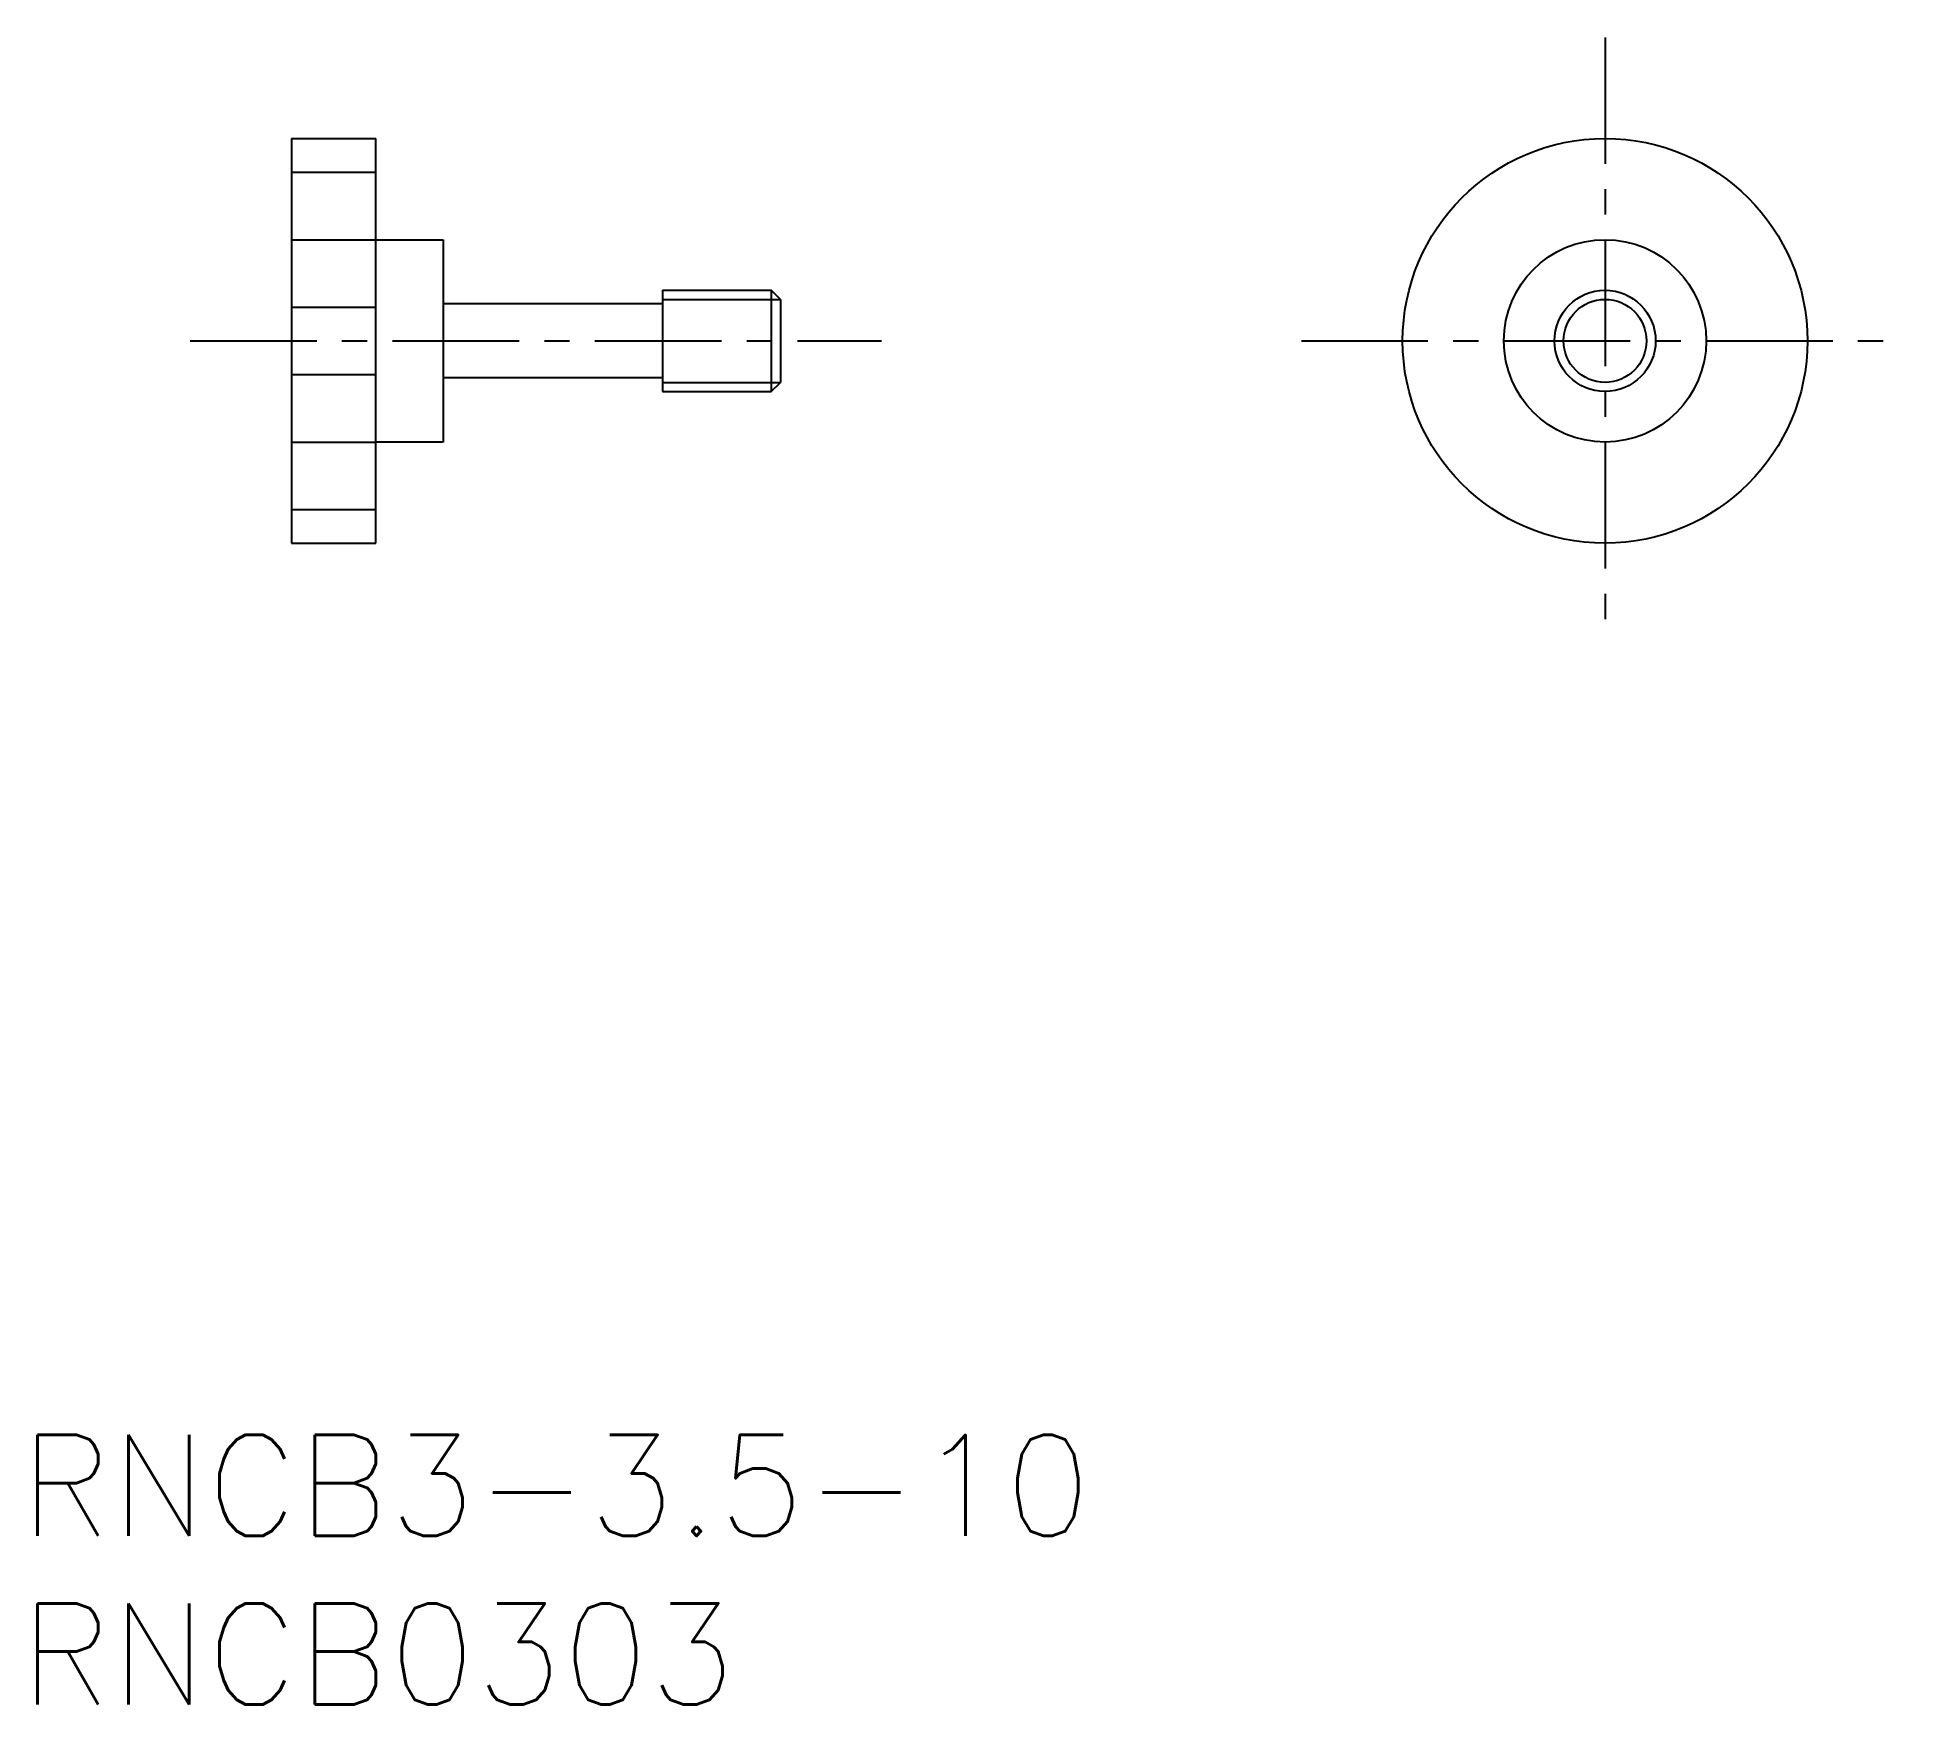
# Model space of a CAD drawing. Extents: x 16.7 to 72.2, y 10 to 59.5.
import ezdxf

# ---------------------------------------------------------------- set-up
doc = ezdxf.new("R2010")
doc.units = 0
doc.header["$LTSCALE"] = 3
doc.linetypes.add('CENTER', pattern=[2, 1.25, -0.25, 0.25, -0.25])
doc.layers.get('0').update_dxf_attribs({"linetype": 'CONTINUOUS'})
doc.layers.add('CENTER', color=1, linetype='CENTER')
doc.styles.get("Standard").update_dxf_attribs({"font": 'romans.shx', "bigfont": 'bigfont.shx'})

msp = doc.modelspace()

# ---------------------------------------------------------------- linework, layer by layer
at = {"color": 7, "linetype": 'CONTINUOUS'}
for p, q in [((24.26, 56.466), (24.26, 44.466)), ((24.26, 56.466), (26.76, 56.466)), ((26.76, 44.466), (26.76, 56.466)), ((26.76, 53.466), (28.76, 53.466)), ((28.76, 53.466), (28.76, 47.466)), ((35.26, 51.966), (38.489, 51.966)), ((35.26, 51.966), (35.26, 48.966)), ((38.76, 51.695), (38.489, 51.966)), ((38.489, 51.966), (38.489, 48.966)), ((38.76, 51.695), (38.76, 49.236)), ((35.26, 51.566), (28.76, 51.566)), ((35.26, 49.366), (28.76, 49.366)), ((35.26, 48.966), (38.489, 48.966)), ((38.489, 48.966), (38.76, 49.236)), ((28.76, 47.466), (26.76, 47.466)), ((24.26, 44.466), (26.76, 44.466))]:
    msp.add_line(p, q, dxfattribs=at)
at = {"color": 3, "linetype": 'CONTINUOUS'}
for p, q in [((24.26, 55.466), (26.76, 55.466)), ((24.26, 53.466), (26.76, 53.466)), ((35.26, 51.695), (38.76, 51.695)), ((24.26, 51.466), (26.76, 51.466)), ((24.26, 49.466), (26.76, 49.466)), ((35.26, 49.236), (38.76, 49.236)), ((24.26, 47.466), (26.76, 47.466)), ((24.26, 45.466), (26.76, 45.466))]:
    msp.add_line(p, q, dxfattribs=at)
at = {"color": 7, "linetype": 'CONTINUOUS'}
for radius in [6, 3, 1.5]:
    msp.add_circle((63.206, 50.466), radius, dxfattribs=at)
at = {"color": 3, "linetype": 'CONTINUOUS'}
msp.add_circle((63.206, 50.466), 1.23, dxfattribs=at)
at = {"layer": 'CENTER'}
for p, q in [((63.206, 59.466), (63.206, 41.466)), ((21.26, 50.466), (41.76, 50.466)), ((54.206, 50.466), (72.206, 50.466))]:
    msp.add_line(p, q, dxfattribs=at)

# ---------------------------------------------------------------- texts
at = {"color": 7, "linetype": 'CONTINUOUS'}
for s, p in [('RNCB3-3.5-10', (16.216, 15.021)), ('RNCB0303', (16.216, 10.021))]:
    msp.add_text(s, height=3, dxfattribs=at).set_placement(p)

doc.saveas('drawing.dxf')
